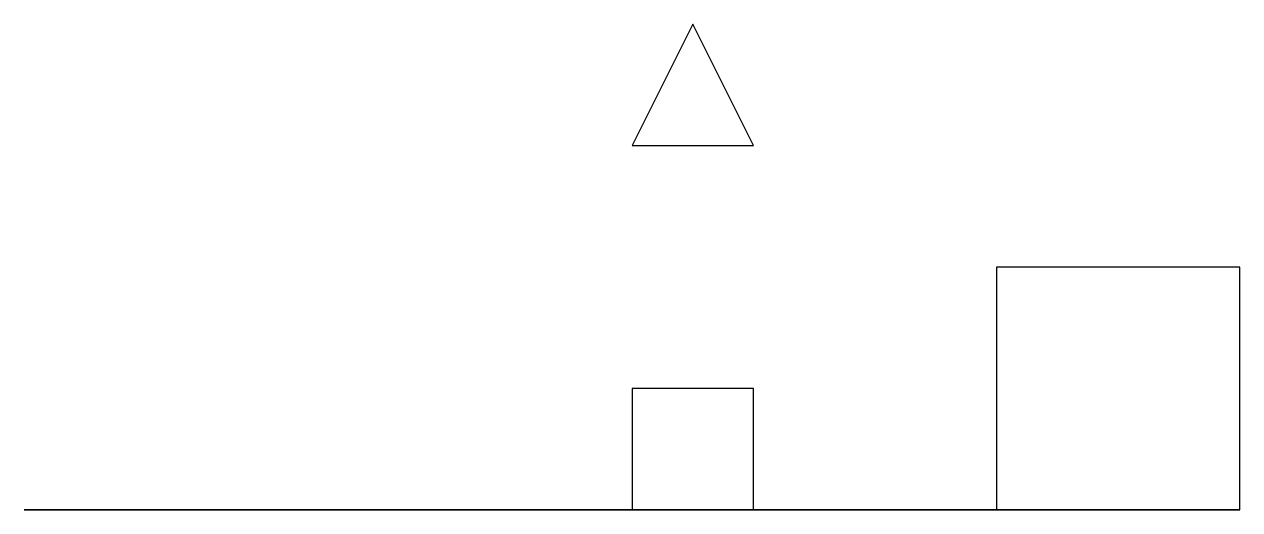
# Model space of a CAD drawing. Extents: x -5 to 5, y 0 to 4.
import ezdxf

# ---------------------------------------------------------------- set-up
doc = ezdxf.new("R2010")
doc.units = 0

# ---------------------------------------------------------------- blocks, each defined once
blk = doc.blocks.new('CUBE')
for points in [[(0, 0), (1, 0), (1, 1), (0, 1)], [(0, 0, 1), (1, 0, 1), (1, 1, 1), (0, 1, 1)]]:
    blk.add_3dface(points)
blk = doc.blocks.new('TRIANGLE')
blk.add_3dface([(0, 0), (1, 0), (0.5, 1)])

msp = doc.modelspace()

# ---------------------------------------------------------------- linework, layer by layer
at = {"layer": 'base_layer'}
msp.add_3dface([(-5, 0, -5), (5, 0, -5), (5, 0, 5), (-5, 0, 5)], dxfattribs=at)

# ---------------------------------------------------------------- block references
for name, p in [('TRIANGLE', (0, 3)), ('CUBE', (0, 0))]:
    msp.add_blockref(name, p)
at = {"xscale": 2, "yscale": 2, "zscale": 2}
msp.add_blockref('CUBE', (3, 0), dxfattribs=at)

doc.saveas('drawing.dxf')
